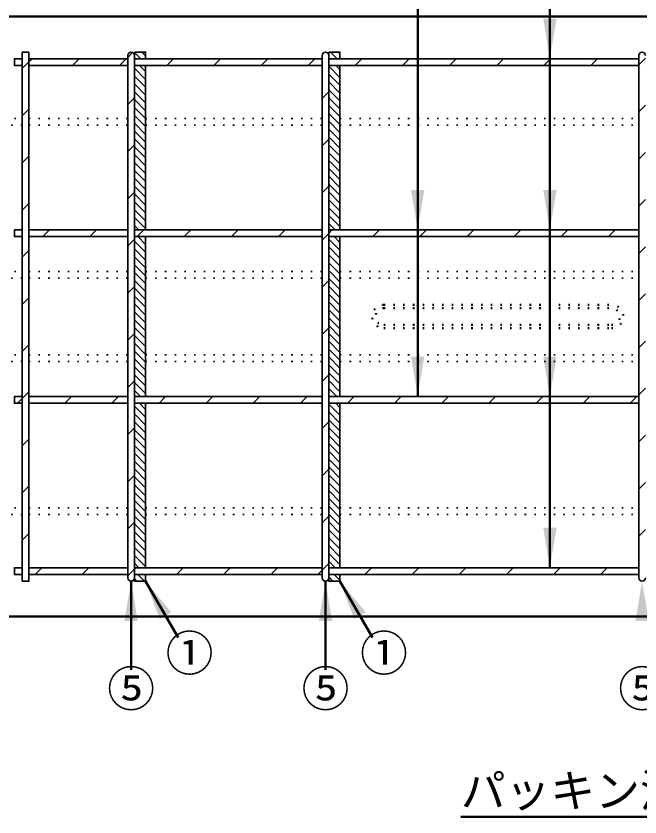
# Model space of a CAD drawing. Units: millimetres, scale not verified. Extents: x -2102 to 2102, y -1485 to 1485.
# Drawn here: x 1152 to 1713, y 397 to 1117 of the extents above; entities that cross this region are included whole.
import ezdxf
from ezdxf.enums import TextEntityAlignment as Align

# ---------------------------------------------------------------- set-up
doc = ezdxf.new("R2010")
doc.units = ezdxf.units.MM
doc.header["$LTSCALE"] = 5
doc.linetypes.add('DOTTED', pattern=[1.75, 0.25, -1.5])
doc.layers.add('0-0_V-nasSTD', color=7, linetype='Continuous', lineweight=35)
doc.layers.add('0-1_0', color=7, linetype='Continuous', lineweight=50)
doc.styles.add('ＭＳ ゴシック', font='')
doc.styles.get('ＭＳ ゴシック').set_extended_font_data('MS Gothic')

msp = doc.modelspace()

# ---------------------------------------------------------------- linework, layer by layer
at = {"layer": '0-0_V-nasSTD', "lineweight": 50}
for p, q in [((1513.276, 1155.857), (1513.276, 774.857)), ((1632.276, 1155.857), (1632.276, 620.857)), ((1255.276, 528.907), (1255.276, 608.857)), ((1297.566, 558.125), (1268.276, 608.857)), ((1430.276, 528.907), (1430.276, 608.857)), ((1472.566, 558.125), (1443.276, 608.857))]:
    msp.add_line(p, q, dxfattribs=at)
at = {"layer": '0-0_V-nasSTD'}
for p, q in [((1258.276, 1084.857), (1258.276, 1081.857)), ((1258.276, 1084.495), (1263.914, 1078.857)), ((1264.985, 1084.857), (1268.276, 1081.566)), ((1433.276, 1084.857), (1433.276, 1081.857)), ((1434.691, 1084.857), (1440.691, 1078.857)), ((1441.762, 1084.857), (1443.276, 1083.342)), ((1258.276, 1070.352), (1268.276, 1060.352)), ((1262.843, 1072.857), (1268.276, 1067.424)), ((1433.276, 1072.129), (1443.276, 1062.129)), ((1439.62, 1072.857), (1443.276, 1069.2)), ((1258.276, 1063.281), (1268.276, 1053.281)), ((1433.276, 1065.058), (1443.276, 1055.058)), ((1258.276, 1056.21), (1268.276, 1046.21)), ((1433.276, 1057.987), (1443.276, 1047.987)), ((1258.276, 1049.139), (1268.276, 1039.139)), ((1433.276, 1050.916), (1443.276, 1040.916)), ((1258.276, 1042.068), (1268.276, 1032.068)), ((1433.276, 1043.845), (1443.276, 1033.845)), ((1258.276, 1034.997), (1268.276, 1024.997)), ((1433.276, 1036.774), (1443.276, 1026.774)), ((1258.276, 1027.926), (1268.276, 1017.926)), ((1433.276, 1029.703), (1443.276, 1019.703)), ((1258.276, 1020.855), (1268.276, 1010.855)), ((1433.276, 1022.632), (1443.276, 1012.632)), ((1258.276, 1013.784), (1268.276, 1003.784)), ((1433.276, 1015.561), (1443.276, 1005.561)), ((1258.276, 1006.713), (1268.276, 996.713)), ((1433.276, 1008.49), (1443.276, 998.49)), ((1258.276, 999.642), (1268.276, 989.642)), ((1433.276, 1001.418), (1443.276, 991.418)), ((1258.276, 992.571), (1268.276, 982.571)), ((1433.276, 994.347), (1443.276, 984.347)), ((1258.276, 985.5), (1268.276, 975.5)), ((1433.276, 987.276), (1443.276, 977.276)), ((1258.276, 978.429), (1268.276, 968.429)), ((1433.276, 980.205), (1443.276, 970.205)), ((1433.276, 973.134), (1443.276, 963.134)), ((1258.276, 971.358), (1268.276, 961.358)), ((1433.276, 966.063), (1443.276, 956.063)), ((1258.276, 964.286), (1268.276, 954.286)), ((1433.276, 958.992), (1443.276, 948.992)), ((1258.276, 957.215), (1268.276, 947.215)), ((1433.276, 951.921), (1443.276, 941.921)), ((1258.276, 950.144), (1268.276, 940.144)), ((1433.276, 944.85), (1443.276, 934.85)), ((1258.276, 943.073), (1268.276, 933.073)), ((1433.276, 937.779), (1443.276, 927.779)), ((1258.276, 936.002), (1268.276, 926.002)), ((1433.276, 930.708), (1439.127, 924.857)), ((1258.276, 928.931), (1262.35, 924.857)), ((1261.279, 918.857), (1268.276, 911.86)), ((1433.276, 916.566), (1443.276, 906.566)), ((1438.056, 918.857), (1443.276, 913.637)), ((1258.276, 914.789), (1268.276, 904.789)), ((1433.276, 909.495), (1443.276, 899.495)), ((1258.276, 907.718), (1268.276, 897.718)), ((1433.276, 902.424), (1443.276, 892.424)), ((1258.276, 900.647), (1268.276, 890.647)), ((1433.276, 895.352), (1443.276, 885.352)), ((1258.276, 893.576), (1268.276, 883.576)), ((1433.276, 888.281), (1443.276, 878.281)), ((1258.276, 886.505), (1268.276, 876.505)), ((1258.276, 879.434), (1268.276, 869.434)), ((1433.276, 881.21), (1443.276, 871.21)), ((1258.276, 872.363), (1268.276, 862.363)), ((1433.276, 874.139), (1443.276, 864.139)), ((1258.276, 865.291), (1268.276, 855.291)), ((1433.276, 867.068), (1443.276, 857.068)), ((1258.276, 858.22), (1268.276, 848.22)), ((1433.276, 859.997), (1443.276, 849.997)), ((1258.276, 851.149), (1268.276, 841.149)), ((1433.276, 852.926), (1443.276, 842.926)), ((1258.276, 844.078), (1268.276, 834.078)), ((1433.276, 845.855), (1443.276, 835.855)), ((1258.276, 837.007), (1268.276, 827.007)), ((1433.276, 838.784), (1443.276, 828.784)), ((1258.276, 829.936), (1268.276, 819.936)), ((1433.276, 831.713), (1443.276, 821.713)), ((1258.276, 822.865), (1268.276, 812.865)), ((1433.276, 824.642), (1443.276, 814.642)), ((1258.276, 815.794), (1268.276, 805.794)), ((1433.276, 817.571), (1443.276, 807.571)), ((1258.276, 808.723), (1268.276, 798.723)), ((1433.276, 810.5), (1443.276, 800.5)), ((1258.276, 801.652), (1268.276, 791.652)), ((1433.276, 803.429), (1443.276, 793.429)), ((1258.276, 794.581), (1268.276, 784.581)), ((1433.276, 796.358), (1443.276, 786.358)), ((1258.276, 787.51), (1268.276, 777.51)), ((1433.276, 789.286), (1443.276, 779.286)), ((1258.276, 780.439), (1263.858, 774.857)), ((1433.276, 782.215), (1440.635, 774.857)), ((1258.276, 766.297), (1268.276, 756.297)), ((1262.787, 768.857), (1268.276, 763.368)), ((1433.276, 768.073), (1443.276, 758.073)), ((1439.564, 768.857), (1443.276, 765.144)), ((1258.276, 759.225), (1268.276, 749.225)), ((1433.276, 761.002), (1443.276, 751.002)), ((1258.276, 752.154), (1268.276, 742.154)), ((1433.276, 753.931), (1443.276, 743.931)), ((1258.276, 745.083), (1268.276, 735.083)), ((1433.276, 746.86), (1443.276, 736.86)), ((1258.276, 738.012), (1268.276, 728.012)), ((1433.276, 739.789), (1443.276, 729.789)), ((1258.276, 730.941), (1268.276, 720.941)), ((1433.276, 732.718), (1443.276, 722.718)), ((1258.276, 723.87), (1268.276, 713.87)), ((1433.276, 725.647), (1443.276, 715.647)), ((1258.276, 716.799), (1268.276, 706.799)), ((1433.276, 718.576), (1443.276, 708.576)), ((1258.276, 709.728), (1268.276, 699.728)), ((1433.276, 711.505), (1443.276, 701.505)), ((1258.276, 702.657), (1268.276, 692.657)), ((1433.276, 704.434), (1443.276, 694.434)), ((1258.276, 695.586), (1268.276, 685.586)), ((1433.276, 697.363), (1443.276, 687.363)), ((1258.276, 688.515), (1268.276, 678.515)), ((1433.276, 690.291), (1443.276, 680.291)), ((1258.276, 681.444), (1268.276, 671.444)), ((1433.276, 683.22), (1443.276, 673.22)), ((1258.276, 674.373), (1268.276, 664.373)), ((1433.276, 676.149), (1443.276, 666.149)), ((1258.276, 667.302), (1268.276, 657.302)), ((1433.276, 669.078), (1443.276, 659.078)), ((1258.276, 660.231), (1268.276, 650.231)), ((1433.276, 662.007), (1443.276, 652.007)), ((1258.276, 653.159), (1268.276, 643.159)), ((1433.276, 654.936), (1443.276, 644.936)), ((1258.276, 646.088), (1268.276, 636.088)), ((1433.276, 647.865), (1443.276, 637.865)), ((1258.276, 639.017), (1268.276, 629.017)), ((1433.276, 640.794), (1443.276, 630.794)), ((1258.276, 631.946), (1268.276, 621.946)), ((1433.276, 633.723), (1443.276, 623.723)), ((1258.276, 624.875), (1262.294, 620.857)), ((1433.276, 626.652), (1439.071, 620.857)), ((1261.223, 614.857), (1267.223, 608.857)), ((1268.276, 608.857), (1268.276, 614.857)), ((1438, 614.857), (1443.276, 609.581)), ((1443.276, 608.857), (1443.276, 614.857)), ((1258.276, 610.733), (1260.152, 608.857)), ((1433.276, 612.51), (1436.929, 608.857))]:
    msp.add_line(p, q, dxfattribs=at)
for points in [[(1268.276, 1078.857), (1268.276, 1084.857), (1258.276, 1084.857)], [(1443.276, 1078.857), (1443.276, 1084.857), (1433.276, 1084.857)], [(1268.276, 924.857), (1268.276, 1019.736), (1268.276, 1025.736), (1268.276, 1072.857)], [(1443.276, 924.857), (1443.276, 1019.736), (1443.276, 1025.736), (1443.276, 1072.857)], [(1268.276, 774.857), (1268.276, 811.357), (1268.276, 817.357), (1268.276, 881.357), (1268.276, 883.997), (1268.276, 887.357), (1268.276, 918.857)], [(1443.276, 881.357), (1443.276, 887.357), (1443.276, 918.857)], [(1443.276, 774.857), (1443.276, 811.357), (1443.276, 817.357), (1443.276, 881.357)], [(1268.276, 620.857), (1268.276, 667.977), (1268.276, 671.864), (1268.276, 673.977), (1268.276, 768.857)], [(1443.276, 620.857), (1443.276, 667.977), (1443.276, 673.977), (1443.276, 768.857)], [(1258.276, 611.857), (1258.276, 608.857), (1268.276, 608.857)], [(1433.276, 611.857), (1433.276, 608.857), (1443.276, 608.857)]]:
    msp.add_lwpolyline(points, dxfattribs=at)
for points in [[(1626.276, 1114.857), (1632.276, 1078.857), (1638.276, 1114.857)], [(1507.276, 960.857), (1513.276, 924.857), (1519.276, 960.857)], [(1626.276, 960.857), (1632.276, 924.857), (1638.276, 960.857)], [(1507.276, 810.857), (1513.276, 774.857), (1519.276, 810.857)], [(1626.276, 810.857), (1632.276, 774.857), (1638.276, 810.857)], [(1626.276, 656.857), (1632.276, 620.857), (1638.276, 656.857)], [(1249.276, 572.857), (1255.276, 608.857), (1261.276, 572.857)], [(1268.276, 608.857), (1281.08, 574.68), (1291.472, 580.68)], [(1424.276, 572.857), (1430.276, 608.857), (1436.276, 572.857)], [(1443.276, 608.857), (1456.08, 574.68), (1466.472, 580.68)], [(1709.276, 572.848), (1715.276, 608.848), (1721.276, 572.848)]]:
    msp.add_solid(points, dxfattribs=at)
at = {"layer": '0-1_0'}
for p, q in [((1835.276, 1116.857), (1096.776, 1116.857)), ((1096.776, 576.857), (1835.276, 576.857)), ((1552.068, 396.547), (1835.276, 396.547))]:
    msp.add_line(p, q, dxfattribs=at)
at = {"layer": '0-1_0', "lineweight": 35}
for p, q in [((1157.276, 1084.857), (1163.276, 1084.857)), ((1157.276, 1084.857), (1157.276, 608.857)), ((1163.276, 1084.857), (1163.276, 608.857)), ((1256.664, 1084.516), (1252.276, 1080.129)), ((1252.276, 1081.857), (1252.276, 611.857)), ((1268.276, 1084.857), (1258.276, 1084.857)), ((1258.276, 1081.857), (1258.276, 611.857)), ((1427.276, 1081.857), (1427.276, 611.857)), ((1443.276, 1084.857), (1433.276, 1084.857)), ((1433.276, 1081.857), (1433.276, 611.857)), ((1712.276, 1081.848), (1712.276, 611.848)), ((1163.276, 1075.981), (1157.276, 1069.981)), ((1163.276, 1078.857), (1252.276, 1078.857)), ((1166.152, 1078.857), (1163.276, 1075.981)), ((1202.578, 1072.857), (1208.578, 1078.857)), ((1245.004, 1072.857), (1251.004, 1078.857)), ((1258.276, 1078.857), (1427.276, 1078.857)), ((1287.431, 1072.857), (1293.431, 1078.857)), ((1329.857, 1072.857), (1335.857, 1078.857)), ((1372.284, 1072.857), (1378.284, 1078.857)), ((1414.71, 1072.857), (1420.71, 1078.857)), ((1433.276, 1078.857), (1712.276, 1078.857)), ((1457.136, 1072.857), (1463.136, 1078.857)), ((1499.563, 1072.857), (1505.563, 1078.857)), ((1541.989, 1072.857), (1547.989, 1078.857)), ((1584.416, 1072.857), (1590.416, 1078.857)), ((1626.842, 1072.857), (1632.842, 1078.857)), ((1669.268, 1072.857), (1675.268, 1078.857)), ((1718.276, 1079.438), (1712.276, 1073.438)), ((1163.276, 1072.857), (1252.276, 1072.857)), ((1258.276, 1072.857), (1427.276, 1072.857)), ((1268.276, 1072.857), (1268.276, 924.857)), ((1433.276, 1072.857), (1712.276, 1072.857)), ((1443.276, 1072.857), (1443.276, 924.857)), ((1711.695, 1072.857), (1712.276, 1073.438)), ((1433.276, 1048.997), (1427.276, 1042.997)), ((1258.276, 1043.702), (1252.276, 1037.702)), ((1163.276, 1033.555), (1157.276, 1027.555)), ((1718.276, 1037.012), (1712.276, 1031.012)), ((1433.276, 1006.57), (1427.276, 1000.57)), ((1258.276, 1001.276), (1252.276, 995.276)), ((1163.276, 991.129), (1157.276, 985.129)), ((1718.276, 994.585), (1712.276, 988.585)), ((1258.276, 958.849), (1252.276, 952.849)), ((1433.276, 964.144), (1427.276, 958.144)), ((1718.276, 952.159), (1712.276, 946.159)), ((1163.276, 948.702), (1157.276, 942.702)), ((1163.276, 924.857), (1252.276, 924.857)), ((1175.857, 918.857), (1181.857, 924.857)), ((1218.284, 918.857), (1224.284, 924.857)), ((1258.276, 924.857), (1427.276, 924.857)), ((1260.71, 918.857), (1266.71, 924.857)), ((1303.136, 918.857), (1309.136, 924.857)), ((1345.563, 918.857), (1351.563, 924.857)), ((1387.989, 918.857), (1393.989, 924.857)), ((1433.276, 924.857), (1712.276, 924.857)), ((1436.416, 924.857), (1433.276, 921.717)), ((1472.842, 918.857), (1478.842, 924.857)), ((1515.268, 918.857), (1521.268, 924.857)), ((1557.695, 918.857), (1563.695, 924.857)), ((1600.121, 918.857), (1606.121, 924.857)), ((1642.548, 918.857), (1648.548, 924.857)), ((1684.974, 918.857), (1690.974, 924.857)), ((1163.276, 918.857), (1252.276, 918.857)), ((1258.276, 916.423), (1252.276, 910.423)), ((1258.276, 918.857), (1427.276, 918.857)), ((1268.276, 918.857), (1268.276, 774.857)), ((1433.276, 921.717), (1427.276, 915.717)), ((1433.276, 918.857), (1712.276, 918.857)), ((1443.276, 918.857), (1443.276, 774.857)), ((1718.276, 909.732), (1712.276, 903.732)), ((1163.276, 906.276), (1157.276, 900.276)), ((1258.276, 873.997), (1252.276, 867.997)), ((1433.276, 879.291), (1427.276, 873.291)), ((1718.276, 867.306), (1712.276, 861.306)), ((1163.276, 863.849), (1157.276, 857.849)), ((1433.276, 836.864), (1427.276, 830.864)), ((1258.276, 831.57), (1252.276, 825.57)), ((1718.276, 824.88), (1712.276, 818.88)), ((1163.276, 821.423), (1157.276, 815.423)), ((1433.276, 794.438), (1427.276, 788.438)), ((1258.276, 789.144), (1252.276, 783.144)), ((1163.276, 778.997), (1157.276, 772.997)), ((1718.276, 782.453), (1712.276, 776.453)), ((1157.276, 772.997), (1153.136, 768.857)), ((1163.276, 774.857), (1252.276, 774.857)), ((1195.563, 768.857), (1201.563, 774.857)), ((1237.989, 768.857), (1243.989, 774.857)), ((1258.276, 774.857), (1427.276, 774.857)), ((1280.416, 768.857), (1286.416, 774.857)), ((1322.842, 768.857), (1328.842, 774.857)), ((1365.268, 768.857), (1371.268, 774.857)), ((1407.695, 768.857), (1413.695, 774.857)), ((1433.276, 774.857), (1712.276, 774.857)), ((1456.121, 774.857), (1450.121, 768.857)), ((1492.548, 768.857), (1498.548, 774.857)), ((1534.974, 768.857), (1540.974, 774.857)), ((1577.401, 768.857), (1583.401, 774.857)), ((1619.827, 768.857), (1625.827, 774.857)), ((1662.253, 768.857), (1668.253, 774.857)), ((1704.68, 768.857), (1710.68, 774.857)), ((1163.276, 768.857), (1252.276, 768.857)), ((1258.276, 768.857), (1427.276, 768.857)), ((1268.276, 768.857), (1268.276, 620.857)), ((1433.276, 768.857), (1712.276, 768.857)), ((1443.276, 768.857), (1443.276, 620.857)), ((1433.276, 752.012), (1427.276, 746.012)), ((1258.276, 746.717), (1252.276, 740.717)), ((1163.276, 736.57), (1157.276, 730.57)), ((1718.276, 740.027), (1712.276, 734.027)), ((1433.276, 709.585), (1427.276, 703.585)), ((1258.276, 704.291), (1252.276, 698.291)), ((1163.276, 694.144), (1157.276, 688.144)), ((1718.276, 697.6), (1712.276, 691.6)), ((1433.276, 667.159), (1427.276, 661.159)), ((1258.276, 661.864), (1252.276, 655.864)), ((1163.276, 651.717), (1157.276, 645.717)), ((1718.276, 655.174), (1712.276, 649.174)), ((1163.276, 620.857), (1252.276, 620.857)), ((1168.842, 614.857), (1174.842, 620.857)), ((1211.268, 614.857), (1217.268, 620.857)), ((1258.276, 620.857), (1427.276, 620.857)), ((1259.695, 620.857), (1258.276, 619.438)), ((1296.121, 614.857), (1302.121, 620.857)), ((1338.548, 614.857), (1344.548, 620.857)), ((1380.974, 614.857), (1386.974, 620.857)), ((1433.276, 624.732), (1427.276, 618.732)), ((1433.276, 620.857), (1712.276, 620.857)), ((1465.827, 614.857), (1471.827, 620.857)), ((1508.253, 614.857), (1514.253, 620.857)), ((1550.68, 614.857), (1556.68, 620.857)), ((1593.106, 614.857), (1599.106, 620.857)), ((1635.533, 614.857), (1641.533, 620.857)), ((1677.959, 614.857), (1683.959, 620.857)), ((1163.276, 614.857), (1252.276, 614.857)), ((1258.276, 619.438), (1252.276, 613.438)), ((1258.276, 614.857), (1427.276, 614.857)), ((1268.276, 614.857), (1268.276, 608.857)), ((1423.401, 614.857), (1427.276, 618.732)), ((1433.276, 614.857), (1712.276, 614.857)), ((1443.276, 614.857), (1443.276, 608.857)), ((1472.898, 614.857), (1472.898, 614.857)), ((1487.04, 614.857), (1487.04, 614.857)), ((1501.182, 614.857), (1501.182, 614.857)), ((1536.538, 614.857), (1536.538, 614.857)), ((1550.68, 614.857), (1550.68, 614.857)), ((1157.276, 608.857), (1163.276, 608.857)), ((1163.276, 609.291), (1162.842, 608.857)), ((1258.276, 608.857), (1268.276, 608.857)), ((1258.276, 608.857), (1268.276, 608.857)), ((1433.276, 608.857), (1443.276, 608.857)), ((1433.276, 608.857), (1443.276, 608.857))]:
    msp.add_line(p, q, dxfattribs=at)
at = {"layer": '0-1_0', "linetype": 'DOTTED', "lineweight": 35}
for p, q in [((835.276, 1025.033), (1157.276, 1025.033)), ((1163.276, 1025.033), (1252.276, 1025.033)), ((1268.276, 1025.033), (1427.276, 1025.033)), ((1443.276, 1025.033), (1712.276, 1025.033)), ((1157.276, 1019.033), (835.276, 1019.033)), ((1163.276, 1019.033), (1252.276, 1019.033)), ((1268.276, 1019.033), (1427.276, 1019.033)), ((1443.276, 1019.033), (1712.276, 1019.033)), ((835.276, 887.357), (1157.276, 887.357)), ((1163.276, 887.357), (1252.276, 887.357)), ((1268.276, 887.357), (1427.276, 887.357)), ((1443.276, 887.357), (1712.276, 887.357)), ((1157.276, 881.357), (835.276, 881.357)), ((1163.276, 881.357), (1252.276, 881.357)), ((1268.276, 881.357), (1427.276, 881.357)), ((1443.276, 881.357), (1712.276, 881.357)), ((835.276, 812.357), (1157.276, 812.357)), ((1163.276, 812.357), (1252.276, 812.357)), ((1268.276, 812.357), (1427.276, 812.357)), ((1443.276, 812.357), (1712.276, 812.357)), ((1157.276, 806.357), (835.276, 806.357)), ((1163.276, 806.357), (1252.276, 806.357)), ((1268.276, 806.357), (1427.276, 806.357)), ((1443.276, 806.357), (1712.276, 806.357)), ((835.276, 674.68), (1157.276, 674.68)), ((1163.276, 674.68), (1252.276, 674.68)), ((1268.276, 674.68), (1427.276, 674.68)), ((1443.276, 674.68), (1712.276, 674.68)), ((1157.276, 668.68), (835.276, 668.68)), ((1163.276, 668.68), (1252.276, 668.68)), ((1268.276, 668.68), (1427.276, 668.68)), ((1443.276, 668.68), (1712.276, 668.68))]:
    msp.add_line(p, q, dxfattribs=at)
at = {"layer": '0-1_0', "linetype": 'DOTTED'}
for p, q in [((1482.776, 857.357), (1687.776, 857.357)), ((1482.776, 857.357), (1687.776, 857.357)), ((1482.776, 854.357), (1687.776, 854.357)), ((1482.776, 854.357), (1687.776, 854.357)), ((1482.776, 839.357), (1687.776, 839.357)), ((1482.776, 839.357), (1687.776, 839.357)), ((1482.776, 836.357), (1687.776, 836.357)), ((1482.776, 836.357), (1687.776, 836.357))]:
    msp.add_line(p, q, dxfattribs=at)
at = {"layer": '0-1_0', "lineweight": 35}
for points in [[(1258.276, 1084.857), (1268.276, 1084.857), (1268.276, 1078.857)], [(1433.276, 1084.857), (1443.276, 1084.857), (1443.276, 1078.857)], [(1157.276, 1078.857), (1150.276, 1078.857), (1150.276, 1072.857), (1157.276, 1072.857)], [(1157.276, 924.857), (1150.276, 924.857), (1150.276, 918.857), (1157.276, 918.857)], [(1157.276, 774.857), (1150.276, 774.857), (1150.276, 768.857), (1157.276, 768.857)], [(1157.276, 620.857), (1150.276, 620.857), (1150.276, 614.857), (1157.276, 614.857)]]:
    msp.add_lwpolyline(points, dxfattribs=at)
for centre, start, end in [((1255.276, 1081.857), 0, 180), ((1430.276, 1081.857), 0, 180), ((1715.276, 1081.848), 0, 180), ((1255.276, 611.857), 180, 0), ((1430.276, 611.857), 180, 0), ((1715.276, 611.848), 180, 0)]:
    msp.add_arc(centre, 3, start, end, dxfattribs=at)
at = {"layer": '0-1_0', "linetype": 'DOTTED'}
for centre, radius, start, end in [((1482.776, 846.857), 10.5, 90, 270), ((1482.776, 846.857), 10.5, 90, 270), ((1482.776, 846.857), 7.5, 90, 270), ((1482.776, 846.857), 7.5, 90, 270), ((1687.776, 846.857), 10.5, 270, 90), ((1687.776, 846.857), 10.5, 270, 90), ((1687.776, 846.857), 7.5, 270, 90), ((1687.776, 846.857), 7.5, 270, 90)]:
    msp.add_arc(centre, radius, start, end, dxfattribs=at)

# ---------------------------------------------------------------- texts
at = {"layer": '0-0_V-nasSTD', "style": 'ＭＳ ゴシック'}
for s, height, p in [('①', 31.67, (1286.329, 518.576)), ('①', 31.67, (1461.329, 518.576)), ('⑤', 31.67, (1233.712, 486.557)), ('⑤', 31.67, (1408.712, 486.557)), ('⑤', 31.67, (1693.712, 486.548)), ('パッキン溝無し', 29.56, (1552.068, 396.547))]:
    msp.add_text(s, height=height, dxfattribs=at).set_placement(p, align=Align.BOTTOM_LEFT)

doc.saveas('drawing.dxf')
